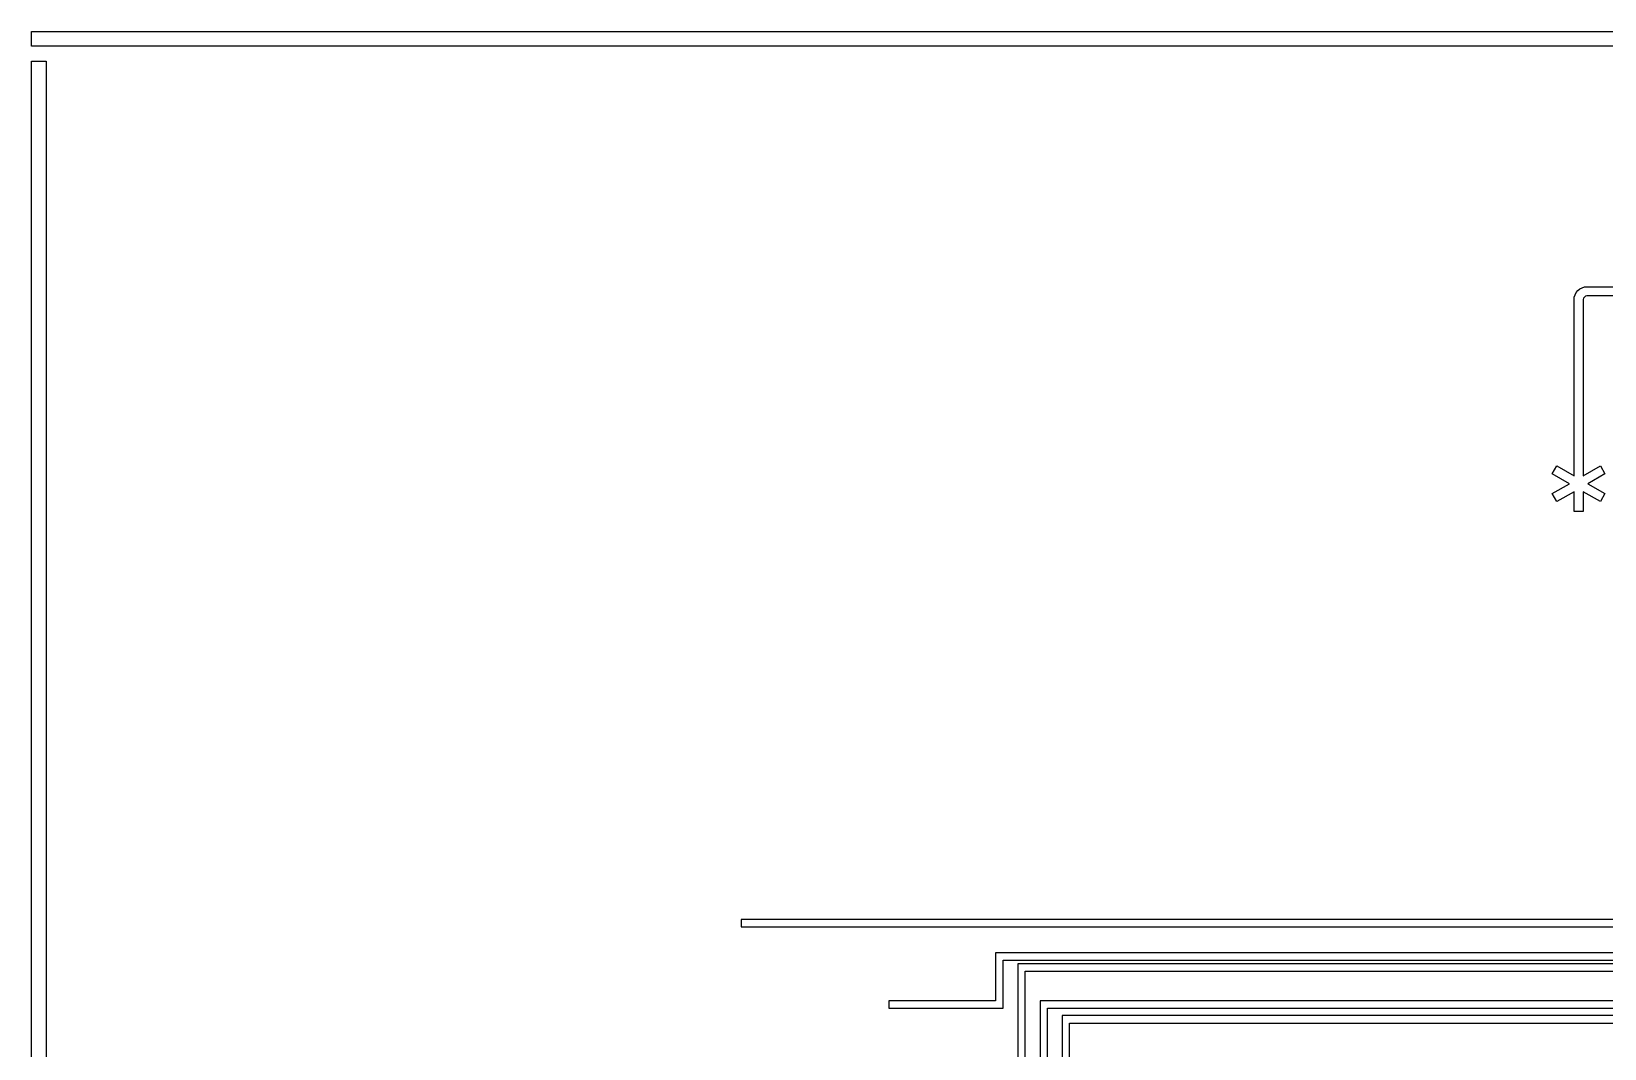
# Model space of a CAD drawing. Extents: x 0 to 194465, y -118660 to 40475.
# Drawn here: x 0 to 21262, y 26728 to 40475 of the extents above; entities that cross this region are included whole.
import ezdxf

# ---------------------------------------------------------------- set-up
doc = ezdxf.new("R2010")
doc.units = 13
doc.layers.add('Control 2 - Push down', color=1, linetype='Continuous')
doc.layers.add('Flow', color=5, linetype='Continuous')

msp = doc.modelspace()

# ---------------------------------------------------------------- linework, layer by layer
at = {"layer": 'Control 2 - Push down'}
for points in [[(200, 40075.383035), (200, 200), (57825.000002, 200), (57825.000002, 40275.383035), (0, 40275.383035), (0, 40475.383035), (58025.000002, 40475.383035), (58025.000002, 0), (0, 0), (0, 40075.383035)], [(41962.498876, 28473.1072), (9590.709554, 28473.1072), (9590.709554, 28473.1072), (9590.709554, 28373.1072), (41962.498876, 28373.1072)], [(41962.498876, 27373.1072), (31612.498876, 27373.1072), (31612.498876, 27723.1072), (31512.498876, 27723.1072), (31512.498876, 27373.1072), (30412.498876, 27373.1072), (30412.498876, 27723.1072), (30312.498876, 27723.1072), (30312.498876, 27373.1072), (29212.498876, 27373.1072), (29212.498876, 27723.1072), (29112.498876, 27723.1072), (29112.498876, 27373.1072), (28012.498876, 27373.1072), (28012.498876, 27723.1072), (27912.498876, 27723.1072), (27912.498876, 27373.1072), (13632.498876, 27373.1072), (13632.498876, 25173.1072), (11590.709554, 25173.1072), (11590.709554, 25073.1072), (13732.498876, 25073.1072), (13732.498876, 27273.1072), (41962.498876, 27273.1072)], [(14032.498876, 27073.1072), (28812.498876, 27073.1072), (28812.498876, 26723.1072), (28912.498876, 26723.1072), (28912.498876, 27073.1072), (31212.498876, 27073.1072), (31212.498876, 26723.1072), (31312.498876, 26723.1072), (31312.498876, 27073.1072), (41962.498876, 27073.1072), (41962.498876, 27173.1072), (13932.498876, 27173.1072), (13932.498876, 24073.1072), (9590.709554, 24073.1072), (9590.709554, 23973.1072), (14032.498876, 23973.1072)]]:
    msp.add_lwpolyline(points, close=True, dxfattribs=at)
for points in [[(41962.498876, 27873.1072), (13332.498876, 27873.1072), (13332.498876, 26273.1072), (9590.709554, 26273.1072), (9590.709554, 26173.1072), (13432.498876, 26173.1072), (13432.498876, 27773.1072), (28212.498876, 27773.1072)], [(27762.498876, 28023.1072), (13032.498876, 28023.1072), (13032.498876, 27373.1072), (11590.709554, 27373.1072), (11590.709554, 27273.1072), (13132.498876, 27273.1072), (13132.498876, 27923.1072), (41962.498876, 27923.1072)]]:
    msp.add_lwpolyline(points, dxfattribs=at)
at = {"layer": 'Flow'}
msp.add_lwpolyline([(29799.997752, 36900.60836), (21024.997752, 36900.60836, 0.414214), (20974.997752, 36850.60836), (20974.997752, 34471.361535), (21206.007279, 34604.734948), (21268.507279, 34496.481772), (21037.497752, 34363.10836), (21268.507279, 34229.734948), (21206.007279, 34121.481772), (20974.997752, 34254.855184), (20974.997752, 33988.10836), (20849.997752, 33988.10836), (20849.997752, 34254.855184), (20618.988226, 34121.481772), (20556.488226, 34229.734948), (20787.497752, 34363.10836), (20556.488226, 34496.481772), (20618.988226, 34604.734948), (20849.997752, 34471.361535), (20849.997752, 36850.60836, -0.414214), (21024.997752, 37025.60836), (29799.997752, 37025.60836, -0.414214)], format="xyb", dxfattribs=at)

doc.saveas('drawing.dxf')
